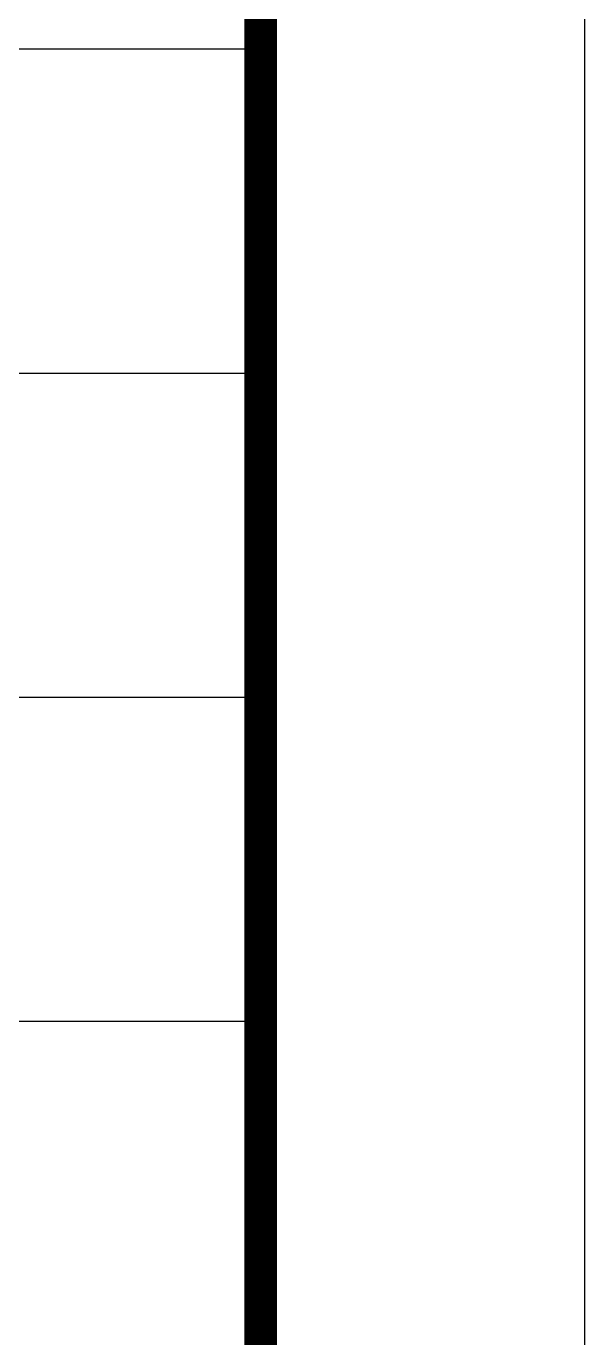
# Model space of a CAD drawing. Extents: x -1041549 to 749950, y -354245 to 17554.
# Drawn here: x 370502 to 370933, y -209354 to -208342 of the extents above; entities that cross this region are included whole.
import ezdxf

# ---------------------------------------------------------------- set-up
doc = ezdxf.new("R2010")
doc.units = 0
doc.header["$LTSCALE"] = 1000
doc.header["$MEASUREMENT"] = 0
doc.layers.add('14', color=1, linetype='Continuous')
doc.layers.add('PUB_TITLE', color=4, linetype='Continuous')

# ---------------------------------------------------------------- blocks, each defined once
blk = doc.blocks.new('A$Ce58e362c')
at = {"layer": '14'}
for p, q in [((15730, 16555.6), (29680.1, 16555.6)), ((15730, 15055.6), (29680.1, 15055.6)), ((15730, 13555.6), (29680.1, 13555.6)), ((15730, 12055.6), (29680.1, 12055.6))]:
    blk.add_line(p, q, dxfattribs=at)

msp = doc.modelspace()

# ---------------------------------------------------------------- linework, layer by layer
at = {"layer": 'PUB_TITLE'}
msp.add_lwpolyline([(349908.3, -211189.8), (370933.3, -211189.8), (370933.3, -196339.8), (349908.3, -196339.8)], close=True, dxfattribs=at)
msp.add_lwpolyline([(349908.3, -211189.8), (370933.3, -211189.8), (370933.3, -196339.8), (349908.3, -196339.8)], close=True, dxfattribs=at)
at = {"layer": 'PUB_TITLE', "const_width": 25}
msp.add_lwpolyline([(350533.3, -210939.8), (370683.3, -210939.8), (370683.3, -196589.8), (350533.3, -196589.8)], close=True, dxfattribs=at)
msp.add_lwpolyline([(350533.3, -210939.8), (370683.3, -210939.8), (370683.3, -196589.8), (350533.3, -196589.8)], close=True, dxfattribs=at)

# ---------------------------------------------------------------- block references
at = {"xscale": 0.1666666666666666, "yscale": 0.1666666666666666, "zscale": 0.1666666666666666}
msp.add_blockref('A$Ce58e362c', (365736.6, -211119), dxfattribs=at)

doc.saveas('drawing.dxf')
